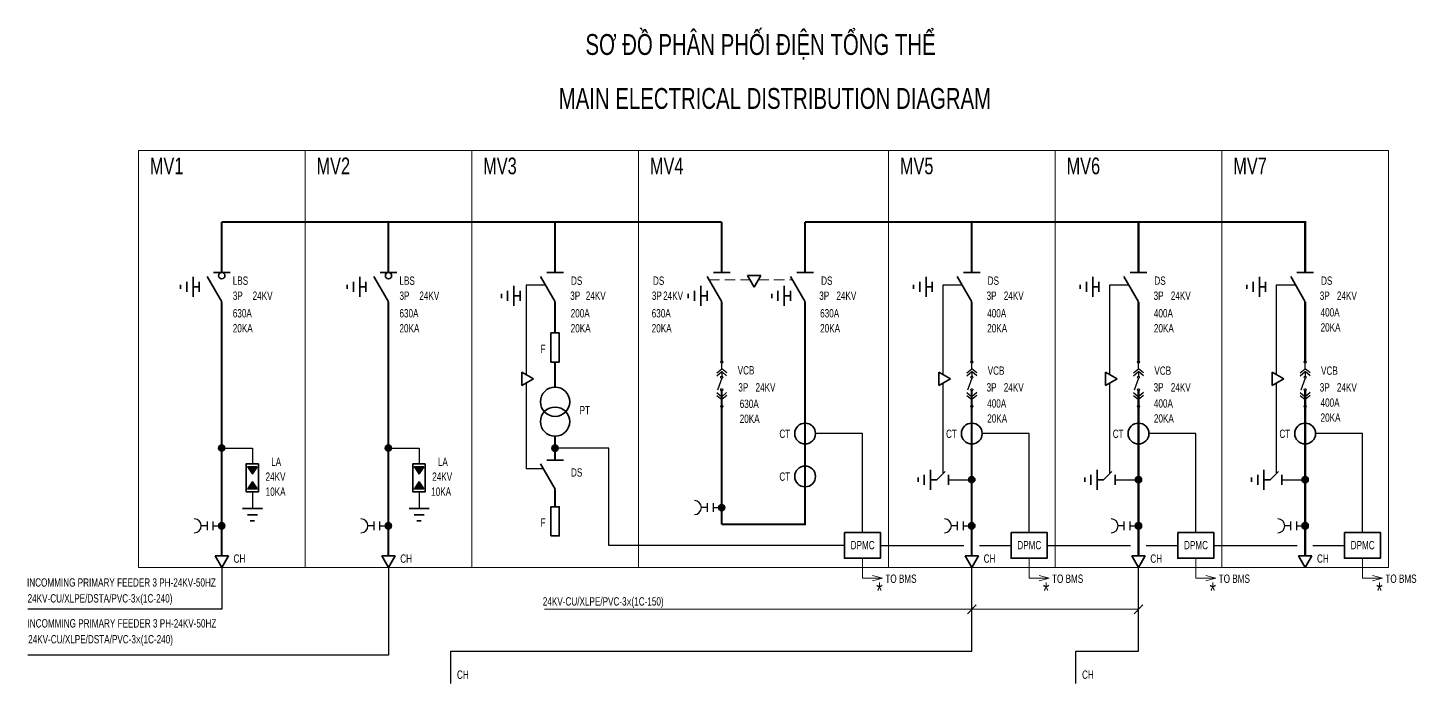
# Model space of a CAD drawing. Extents: x -5343388 to 7033982, y -486386 to 188356.
# Drawn here: x 331086 to 397727, y -387318 to -355963 of the extents above; entities that cross this region are included whole.
import ezdxf

# ---------------------------------------------------------------- set-up
doc = ezdxf.new("R2010")
doc.units = 0
doc.header["$MEASUREMENT"] = 0
doc.linetypes.add('DASHED', pattern=[0.75, 0.5, -0.25])
doc.layers.add('Equipment', color=2, linetype='Continuous', lineweight=35)
doc.layers.add('Wire Hatch', color=7, linetype='Continuous', lineweight=15)
doc.layers.add('text', color=2, linetype='Continuous')
doc.layers.add('wire', color=3, linetype='Continuous')
doc.styles.add('NKB2', font='', dxfattribs={"width": 0.7, "height": 400})
doc.styles.get('NKB2').set_extended_font_data('.VnArialH')

# ---------------------------------------------------------------- blocks, each defined once
blk = doc.blocks.new('ds')
at = {"layer": 'Equipment'}
for p, q in [((-400, 0), (400, 0)), ((-695, -184), (0, -1400))]:
    blk.add_line(p, q, dxfattribs=at)
blk = doc.blocks.new('acb')
at = {"color": 2}
for p, q in [((-239, -668), (-2, -463)), ((-237, -524), (0, -333)), ((235, -668), (-2, -463)), ((237, -524), (0, -333)), ((-239, -1460), (-2, -1666)), ((-237, -1604), (0, -1795)), ((235, -1460), (-2, -1666)), ((237, -1604), (0, -1795))]:
    blk.add_line(p, q, dxfattribs=at)
for p, q in [((-2, -463), (-2, -681)), ((0, -333), (0, -50)), ((-2, -782), (-207, -1346)), ((-2, -1666), (-2, -1382)), ((0, -1795), (0, -2078))]:
    blk.add_line(p, q)
at = {"const_width": 50}
blk.add_lwpolyline([(-207, -1346), (-2, -782)], dxfattribs=at)
for centre in [(0, 0), (-2, -731), (-2, -1332), (0, -2128)]:
    blk.add_circle(centre, 50)
blk = doc.blocks.new('vcb')
at = {"layer": 'Equipment'}
for p, q in [((0, -1400), (0, 0)), ((0, -2800), (0, -4200))]:
    blk.add_line(p, q, dxfattribs=at)
at = {"layer": 'wire'}
blk.add_blockref('acb', (0, -1400), dxfattribs=at)
blk = doc.blocks.new('lbs')
at = {"layer": 'Equipment'}
for p, q in [((-695, 184), (0, 1400)), ((-400, 0), (400, 0))]:
    blk.add_line(p, q, dxfattribs=at)
blk.add_circle((0, 150), 150, dxfattribs=at)

msp = doc.modelspace()

# ---------------------------------------------------------------- hatches: boundary and pattern name
at = {"layer": 'Equipment'}
for points in [[(340245.88962, -376131.66859, -1), (340545.88962, -376131.66859, -1)], [(348245.88962, -376131.66859, -1), (348545.88962, -376131.66859, -1)], [(356545.88962, -376134.3784, 1), (356245.88962, -376134.3784, 1)], [(341865.88962, -377372.43171), (342090.77038, -377027.59864), (341641.00885, -377027.59864)], [(349865.88962, -377372.43171), (350090.77038, -377027.59864), (349641.00885, -377027.59864)], [(341641.00885, -378091.19165), (342090.77038, -378091.19165), (341865.88962, -377746.35858)], [(349641.00885, -378091.19165), (350090.77038, -378091.19165), (349865.88962, -377746.35858)], [(376545.88962, -377648.08506, 1), (376245.88962, -377648.08506, 1)], [(384545.88962, -377648.08506, 1), (384245.88962, -377648.08506, 1)], [(392545.88962, -377648.08506, 1), (392245.88962, -377648.08506, 1)], [(364545.88962, -378985.91128, 1), (364245.88962, -378985.91128, 1)], [(340545.88962, -379861.41128, 1), (340245.88962, -379861.41128, 1)], [(348545.88962, -379861.41128, 1), (348245.88962, -379861.41128, 1)], [(376545.88962, -379861.41128, 1), (376245.88962, -379861.41128, 1)], [(384545.88962, -379861.41128, 1), (384245.88962, -379861.41128, 1)], [(392545.88962, -379861.41128, 1), (392245.88962, -379861.41128, 1)]]:
    msp.add_hatch(color=256, dxfattribs=at).paths.add_polyline_path(points)

# ---------------------------------------------------------------- linework, layer by layer
for p, q in [((366268.01975, -367853.89595), (365628.01975, -367853.89595)), ((365628.01975, -367853.89595), (365948.01975, -368413.89595)), ((366268.01975, -367853.89595), (365948.01975, -368413.89595)), ((338418.66152, -368290.72422), (338418.66152, -368490.72422)), ((338718.66152, -368150.72422), (338718.66152, -368630.72422)), ((339018.66152, -367910.72422), (339018.66152, -368870.72422)), ((339018.66152, -368390.72422), (339318.66152, -368390.72422)), ((339318.66152, -368150.72422), (339318.66152, -368630.72422)), ((346418.66152, -368290.72422), (346418.66152, -368490.72422)), ((346718.66152, -368150.72422), (346718.66152, -368630.72422)), ((347018.66152, -367910.72422), (347018.66152, -368870.72422)), ((347018.66152, -368390.72422), (347318.66152, -368390.72422)), ((347318.66152, -368150.72422), (347318.66152, -368630.72422)), ((354415.81077, -368353.01832), (354415.81077, -369313.01832)), ((363390.81077, -368353.01832), (363390.81077, -369313.01832)), ((367390.81077, -368353.01832), (367390.81077, -369313.01832)), ((373600.07946, -368290.72422), (373600.07946, -368490.72422)), ((373900.07946, -368150.72422), (373900.07946, -368630.72422)), ((374200.07946, -367910.72422), (374200.07946, -368870.72422)), ((374200.07946, -368390.72422), (374500.07946, -368390.72422)), ((374500.07946, -368150.72422), (374500.07946, -368630.72422)), ((381600.07946, -368290.72422), (381600.07946, -368490.72422)), ((381900.07946, -368150.72422), (381900.07946, -368630.72422)), ((382200.07946, -367910.72422), (382200.07946, -368870.72422)), ((382200.07946, -368390.72422), (382500.07946, -368390.72422)), ((382500.07946, -368150.72422), (382500.07946, -368630.72422)), ((389600.07946, -368290.72422), (389600.07946, -368490.72422)), ((389900.07946, -368150.72422), (389900.07946, -368630.72422)), ((390200.07946, -367910.72422), (390200.07946, -368870.72422)), ((390200.07946, -368390.72422), (390500.07946, -368390.72422)), ((390500.07946, -368150.72422), (390500.07946, -368630.72422)), ((353815.81077, -368733.01832), (353815.81077, -368933.01832)), ((354115.81077, -368593.01832), (354115.81077, -369073.01832)), ((354415.81077, -368833.01832), (354715.81077, -368833.01832)), ((354715.81077, -368593.01832), (354715.81077, -369073.01832)), ((362790.81077, -368733.01832), (362790.81077, -368933.01832)), ((363090.81077, -368593.01832), (363090.81077, -369073.01832)), ((363390.81077, -368833.01832), (363690.81077, -368833.01832)), ((363690.81077, -368593.01832), (363690.81077, -369073.01832)), ((366790.81077, -368733.01832), (366790.81077, -368933.01832)), ((367090.81077, -368593.01832), (367090.81077, -369073.01832)), ((367390.81077, -368833.01832), (367690.81077, -368833.01832)), ((367690.81077, -368593.01832), (367690.81077, -369073.01832)), ((354806.63357, -372495.86564), (354806.63357, -373135.86564)), ((354806.63357, -372495.86564), (355366.63357, -372815.86564)), ((374806.63357, -372495.86564), (374806.63357, -373135.86564)), ((374806.63357, -372495.86564), (375366.63357, -372815.86564)), ((382806.63357, -372495.86564), (382806.63357, -373135.86564)), ((382806.63357, -372495.86564), (383366.63357, -372815.86564)), ((390806.63357, -372495.86564), (390806.63357, -373135.86564)), ((390806.63357, -372495.86564), (391366.63357, -372815.86564)), ((354806.63357, -373135.86564), (355366.63357, -372815.86564)), ((374806.63357, -373135.86564), (375366.63357, -372815.86564)), ((382806.63357, -373135.86564), (383366.63357, -372815.86564)), ((390806.63357, -373135.86564), (391366.63357, -372815.86564)), ((374417.3778, -377168.08506), (374417.3778, -378128.08506)), ((382417.3778, -377168.08506), (382417.3778, -378128.08506)), ((390417.3778, -377168.08506), (390417.3778, -378128.08506)), ((373817.3778, -377548.08506), (373817.3778, -377748.08506)), ((374117.3778, -377408.08506), (374117.3778, -377888.08506)), ((374417.3778, -377648.08506), (374717.3778, -377648.08506)), ((374717.3778, -377648.08506), (375121.84024, -377253.00146)), ((375282.78113, -377408.08506), (375282.78113, -377888.08506)), ((381817.3778, -377548.08506), (381817.3778, -377748.08506)), ((382117.3778, -377408.08506), (382117.3778, -377888.08506)), ((382417.3778, -377648.08506), (382717.3778, -377648.08506)), ((382717.3778, -377648.08506), (383121.84024, -377253.00146)), ((383282.78113, -377408.08506), (383282.78113, -377888.08506)), ((389817.3778, -377548.08506), (389817.3778, -377748.08506)), ((390117.3778, -377408.08506), (390117.3778, -377888.08506)), ((390417.3778, -377648.08506), (390717.3778, -377648.08506)), ((390717.3778, -377648.08506), (391121.84024, -377253.00146)), ((391282.78113, -377408.08506), (391282.78113, -377888.08506)), ((342345.88962, -379027.12169), (341385.88962, -379027.12169)), ((350345.88962, -379027.12169), (349385.88962, -379027.12169)), ((342105.88962, -379327.12169), (341625.88962, -379327.12169)), ((341965.88962, -379627.12169), (341765.88962, -379627.12169)), ((350105.88962, -379327.12169), (349625.88962, -379327.12169)), ((349965.88962, -379627.12169), (349765.88962, -379627.12169)), ((340715.88962, -381296.02979), (340075.88962, -381296.02979)), ((340075.88962, -381296.02979), (340395.88962, -381856.02979)), ((340715.88962, -381296.02979), (340395.88962, -381856.02979)), ((348715.88962, -381296.02979), (348075.88962, -381296.02979)), ((348075.88962, -381296.02979), (348395.88962, -381856.02979)), ((348715.88962, -381296.02979), (348395.88962, -381856.02979)), ((376715.88962, -381296.02979), (376075.88962, -381296.02979)), ((376075.88962, -381296.02979), (376395.88962, -381856.02979)), ((376715.88962, -381296.02979), (376395.88962, -381856.02979)), ((384715.88962, -381296.02979), (384075.88962, -381296.02979)), ((384075.88962, -381296.02979), (384395.88962, -381856.02979)), ((384715.88962, -381296.02979), (384395.88962, -381856.02979)), ((392715.88962, -381296.02979), (392075.88962, -381296.02979)), ((392075.88962, -381296.02979), (392395.88962, -381856.02979)), ((392715.88962, -381296.02979), (392395.88962, -381856.02979))]:
    msp.add_line(p, q, dxfattribs=at)
for points in [[(356195.88962, -370601.0745), (356595.88962, -370601.0745), (356595.88962, -372001.0745), (356195.88962, -372001.0745)], [(342165.88962, -376891.66859), (341565.88962, -376891.66859), (341565.88962, -378227.12169), (342165.88962, -378227.12169)], [(350165.88962, -376891.66859), (349565.88962, -376891.66859), (349565.88962, -378227.12169), (350165.88962, -378227.12169)], [(356195.88962, -380348.55347), (356595.88962, -380348.55347), (356595.88962, -378948.55347), (356195.88962, -378948.55347)], [(370284.16116, -380177.66859), (372007.88962, -380177.66859), (372007.88962, -381417.52979), (370284.16116, -381417.52979)], [(378284.16116, -380177.66859), (380007.88962, -380177.66859), (380007.88962, -381417.52979), (378284.16116, -381417.52979)], [(386284.16116, -380177.66859), (388007.88962, -380177.66859), (388007.88962, -381417.52979), (386284.16116, -381417.52979)], [(394284.16116, -380177.66859), (396007.88962, -380177.66859), (396007.88962, -381417.52979), (394284.16116, -381417.52979)]]:
    msp.add_lwpolyline(points, close=True, dxfattribs=at)
for points in [[(342090.77038, -377027.59864), (341641.00885, -377027.59864), (341865.88962, -377372.43171), (342090.77038, -377027.59864)], [(350090.77038, -377027.59864), (349641.00885, -377027.59864), (349865.88962, -377372.43171), (350090.77038, -377027.59864)], [(342090.77038, -378091.19165), (341641.00885, -378091.19165), (341865.88962, -377746.35858), (342090.77038, -378091.19165)], [(350090.77038, -378091.19165), (349641.00885, -378091.19165), (349865.88962, -377746.35858), (350090.77038, -378091.19165)]]:
    msp.add_lwpolyline(points, dxfattribs=at)
for centre, radius in [((356395.88962, -373908.18797), 700), ((356395.88962, -374862.33123), 700), ((368395.88962, -375434.52984), 500), ((376395.88962, -375434.52984), 500), ((384395.88962, -375434.52984), 500), ((392395.88962, -375434.52984), 500), ((340395.88962, -376131.66859), 150), ((348395.88962, -376131.66859), 150), ((356395.88962, -376134.3784), 150), ((368395.88962, -377491.02984), 500), ((376395.88962, -377648.08506), 150), ((384395.88962, -377648.08506), 150), ((392395.88962, -377648.08506), 150), ((364395.88962, -378985.91128), 150), ((340395.88962, -379861.41128), 150), ((348395.88962, -379861.41128), 150), ((376395.88962, -379861.41128), 150), ((384395.88962, -379861.41128), 150), ((392395.88962, -379861.41128), 150)]:
    msp.add_circle(centre, radius, dxfattribs=at)
at = {"layer": 'wire'}
for p, q in [((355934.92866, -368306.60088), (355000.07946, -368306.60088)), ((355934.92866, -368306.60088), (355000.07946, -368306.60088)), ((355000.07946, -368306.60088), (355000.07946, -372606.40615)), ((375934.92866, -368306.60088), (375000.07946, -368306.60088)), ((375934.92866, -368306.60088), (375000.07946, -368306.60088)), ((375000.07946, -368306.60088), (375000.07946, -372606.40615)), ((383934.92866, -368306.60088), (383000.07946, -368306.60088)), ((383934.92866, -368306.60088), (383000.07946, -368306.60088)), ((383000.07946, -368306.60088), (383000.07946, -372606.40615)), ((391934.92866, -368306.60088), (391000.07946, -368306.60088)), ((391934.92866, -368306.60088), (391000.07946, -368306.60088)), ((391000.07946, -368306.60088), (391000.07946, -372606.40615)), ((355000.07946, -373025.32513), (355000.07946, -377118.87268)), ((375000.07946, -373025.32513), (375000.07946, -377325.13041)), ((383000.07946, -373025.32513), (383000.07946, -377325.13041)), ((391000.07946, -373025.32513), (391000.07946, -377325.13041)), ((355831.57368, -377118.87268), (355000.07946, -377118.87268)), ((375282.78113, -377648.08506), (376245.88962, -377648.08506)), ((383282.78113, -377648.08506), (384245.88962, -377648.08506)), ((391282.78113, -377648.08506), (392245.88962, -377648.08506)), ((341865.88962, -378227.12169), (341865.88962, -379027.12169)), ((349865.88962, -378227.12169), (349865.88962, -379027.12169)), ((363695.88962, -378985.91128), (363415.88962, -378985.91128)), ((363695.88962, -378775.91128), (363695.88962, -379195.91128)), ((363975.88962, -378775.91128), (363975.88962, -379195.91128)), ((363975.88962, -378985.91128), (364290.88962, -378985.91128)), ((339695.88962, -379651.41128), (339695.88962, -380071.41128)), ((339975.88962, -379651.41128), (339975.88962, -380071.41128)), ((347695.88962, -379651.41128), (347695.88962, -380071.41128)), ((347975.88962, -379651.41128), (347975.88962, -380071.41128)), ((375695.88962, -379651.41128), (375695.88962, -380071.41128)), ((375975.88962, -379651.41128), (375975.88962, -380071.41128)), ((383695.88962, -379651.41128), (383695.88962, -380071.41128)), ((383975.88962, -379651.41128), (383975.88962, -380071.41128)), ((391695.88962, -379651.41128), (391695.88962, -380071.41128)), ((391975.88962, -379651.41128), (391975.88962, -380071.41128)), ((339695.88962, -379861.41128), (339415.88962, -379861.41128)), ((339975.88962, -379861.41128), (340290.88962, -379861.41128)), ((347695.88962, -379861.41128), (347415.88962, -379861.41128)), ((347975.88962, -379861.41128), (348290.88962, -379861.41128)), ((375695.88962, -379861.41128), (375415.88962, -379861.41128)), ((375975.88962, -379861.41128), (376290.88962, -379861.41128)), ((383695.88962, -379861.41128), (383415.88962, -379861.41128)), ((383975.88962, -379861.41128), (384290.88962, -379861.41128)), ((391695.88962, -379861.41128), (391415.88962, -379861.41128)), ((391975.88962, -379861.41128), (392290.88962, -379861.41128)), ((340395.88962, -381856.02979), (340395.88962, -383853.16859)), ((348395.88962, -381856.02979), (348395.88962, -386060.16859)), ((340395.88962, -383853.16859), (331091.16116, -383853.16859)), ((348395.88962, -386060.16859), (331091.16116, -386060.16859))]:
    msp.add_line(p, q, dxfattribs=at)
at = {"layer": 'wire', "const_width": 100}
for points in [[(340395.88962, -367713.28256), (340395.88962, -365281.38741)], [(340395.88962, -365281.38741), (364395.88962, -365281.38741)], [(348395.88962, -367713.28256), (348395.88962, -365281.38741)], [(356395.88962, -367713.28256), (356395.88962, -365281.38741)], [(364395.88962, -365281.38741), (364395.88962, -367713.28256)], [(368395.88962, -365281.38741), (368395.88962, -367713.28256)], [(384395.88962, -367713.28256), (384395.88962, -365281.38741), (368395.88962, -365281.38741)], [(376395.88962, -367713.28256), (376395.88962, -365281.38741)], [(384395.88962, -365281.38741), (392395.88962, -365281.38741), (392395.88962, -367713.28256)], [(340395.88962, -381296.02979), (340395.88962, -369113.28256)], [(348395.88962, -381296.02979), (348395.88962, -369113.28256)], [(356395.88962, -370601.0745), (356395.88962, -369113.28256)], [(364395.88962, -369113.28256), (364395.88962, -371998.39858)], [(364395.88962, -379793.10354), (368395.88962, -379793.10354), (368395.88962, -369113.28256)], [(376395.88962, -369113.28256), (376395.88962, -371998.39858)], [(384395.88962, -369113.28256), (384395.88962, -371998.39858)], [(392395.88962, -369113.28256), (392395.88962, -371998.39858)], [(356395.88962, -373208.18797), (356395.88962, -372001.0745)], [(364395.88962, -373398.39858), (364395.88962, -379793.10354)], [(376395.88962, -373398.39858), (376395.88962, -381296.02979)], [(384395.88962, -373398.39858), (384395.88962, -381296.02979)], [(392395.88962, -373398.39858), (392395.88962, -381296.02979)], [(356395.88962, -376706.42557), (356395.88962, -375562.33123)], [(356395.88962, -378948.55347), (356395.88962, -378106.42557)]]:
    msp.add_lwpolyline(points, dxfattribs=at)
at = {"layer": 'wire'}
for points in [[(371146.02539, -380177.66859), (371146.02539, -375434.52984), (368895.88962, -375434.52984)], [(379146.02539, -380177.66859), (379146.02539, -375434.52984), (376895.88962, -375434.52984)], [(387146.02539, -380177.66859), (387146.02539, -375434.52984), (384895.88962, -375434.52984)], [(395146.02539, -380177.66859), (395146.02539, -375434.52984), (392895.88962, -375434.52984)], [(340395.88962, -376131.66859), (341865.88962, -376131.66859), (341865.88962, -376891.66859)], [(348395.88962, -376131.66859), (349865.88962, -376131.66859), (349865.88962, -376891.66859)], [(370284.16116, -380797.59919), (358977.16116, -380797.59919), (358977.16116, -376134.3784), (356395.88962, -376134.3784)], [(372007.88962, -380797.59919), (376010.66116, -380797.59919)], [(376765.16116, -380797.59919), (378284.16116, -380797.59919)], [(380007.88962, -380797.59919), (384010.66116, -380797.59919)], [(384765.16116, -380797.59919), (386284.16116, -380797.59919)], [(388007.88962, -380797.59919), (392010.66116, -380797.59919)], [(392765.16116, -380797.59919), (394284.16116, -380797.59919)], [(351395.88962, -387427.16859), (351395.88962, -385881.24291), (376395.88962, -385881.24291), (376395.88962, -381856.02979)], [(381396.07411, -387426.84572), (381396.07411, -385881.24291), (384395.88962, -385881.24291), (384395.88962, -381856.02979)]]:
    msp.add_lwpolyline(points, dxfattribs=at)
for centre in [(363079.88962, -378985.91128), (339079.88962, -379861.41128), (347079.88962, -379861.41128), (375079.88962, -379861.41128), (383079.88962, -379861.41128), (391079.88962, -379861.41128)]:
    msp.add_arc(centre, 336, 270, 90, dxfattribs=at)
at = {"layer": 'Wire Hatch', "linetype": 'DASHED', "ltscale": 1000}
for p, q in [((363792.81269, -368057.89794), (365744.59232, -368057.89794)), ((366151.44719, -368057.89794), (367783.22681, -368057.89794))]:
    msp.add_line(p, q, dxfattribs=at)
at = {"layer": 'Wire Hatch'}
for points in [[(344395.88962, -361856.02979), (336395.88962, -361856.02979), (336395.88962, -381856.02979), (344395.88962, -381856.02979)], [(352395.88962, -361856.02979), (344395.88962, -361856.02979), (344395.88962, -381856.02979), (352395.88962, -381856.02979)], [(360395.88962, -361856.02979), (352395.88962, -361856.02979), (352395.88962, -381856.02979), (360395.88962, -381856.02979)], [(372395.88962, -361856.02979), (360395.88962, -361856.02979), (360395.88962, -381856.02979), (372395.88962, -381856.02979)], [(380395.88962, -361856.02979), (372395.88962, -361856.02979), (372395.88962, -381856.02979), (380395.88962, -381856.02979)], [(388395.88962, -361856.02979), (380395.88962, -361856.02979), (380395.88962, -381856.02979), (388395.88962, -381856.02979)], [(396395.88962, -361856.02979), (388395.88962, -361856.02979), (388395.88962, -381856.02979), (396395.88962, -381856.02979)]]:
    msp.add_lwpolyline(points, close=True, dxfattribs=at)
for points in [[(371146.02539, -381417.52979), (371146.02539, -382370.02979), (372110.52539, -382370.02979)], [(379146.02539, -381417.52979), (379146.02539, -382370.02979), (380110.52539, -382370.02979)], [(387146.02539, -381417.52979), (387146.02539, -382370.02979), (388110.52539, -382370.02979)], [(395146.02539, -381417.52979), (395146.02539, -382370.02979), (396110.52539, -382370.02979)], [(372110.52539, -382370.02979), (371628.27539, -382240.52979)], [(372110.52539, -382370.02979), (371628.27539, -382499.52979)], [(380110.52539, -382370.02979), (379628.27539, -382240.52979)], [(380110.52539, -382370.02979), (379628.27539, -382499.52979)], [(388110.52539, -382370.02979), (387628.27539, -382240.52979)], [(388110.52539, -382370.02979), (387628.27539, -382499.52979)], [(396110.52539, -382370.02979), (395628.27539, -382240.52979)], [(396110.52539, -382370.02979), (395628.27539, -382499.52979)], [(376606.96099, -383657.56497), (376184.81824, -384079.70772)], [(384607.01864, -383657.33577), (384184.8759, -384079.47852)], [(384395.94727, -383868.40715), (355880.16116, -383868.40715)]]:
    msp.add_lwpolyline(points, dxfattribs=at)

# ---------------------------------------------------------------- block references
at = {"layer": 'Equipment'}
for name, p in [('ds', (356395.88962, -367713.28256)), ('ds', (364395.88962, -367713.28256)), ('ds', (368395.88962, -367713.28256)), ('ds', (376395.88962, -367713.28256)), ('ds', (384395.88962, -367713.28256)), ('ds', (392395.88962, -367713.28256)), ('vcb', (364395.88962, -370598.39858)), ('vcb', (376395.88962, -370598.39858)), ('vcb', (384395.88962, -370598.39858)), ('vcb', (392395.88962, -370598.39858)), ('ds', (356395.88962, -376706.42557))]:
    msp.add_blockref(name, p, dxfattribs=at)
at = {"layer": 'wire', "xscale": -1, "rotation": 180}
for p in [(340398.74037, -367713.28256), (348398.74037, -367713.28256)]:
    msp.add_blockref('lbs', p, dxfattribs=at)

# ---------------------------------------------------------------- texts
at = {"layer": 'text', "style": 'NKB2'}
for s, insert, char_height, width, attachment_point in [('S¥ §å PH¢N PHèI §IÖN TæNG THÓ', (357855.17172, -356264.89538), 1000, 19028.8652082, 1), ('MAIN ELECTRICAL DISTRIBUTION DIAGRAM', (356570.00376, -358854.43197), 1000, 28061.4573996, 1), ('mv1', (336946.59624, -362191.91342), 800, 3721.8502603, 1), ('mv2', (344946.59624, -362191.91342), 800, 3721.8502603, 1), ('mv3', (352946.59624, -362191.91342), 800, 3721.8502603, 1), ('mv4', (360946.59624, -362191.91342), 800, 3721.8502603, 1), ('mv5', (372946.59624, -362191.91342), 800, 3721.8502603, 1), ('mv6', (380946.59624, -362191.91342), 800, 3721.8502603, 1), ('mv7', (388946.59624, -362191.91342), 800, 3721.8502603, 1), ('lbs', (340926.21119, -367897.39308), 400, 1860.9251301, 1), ('lbs', (348926.21119, -367897.39308), 400, 1860.9251301, 1), ('ds', (357159.25757, -367897.39308), 400, 1860.9251301, 1), ('ds', (361093.7865, -367897.39308), 400, 1860.9251301, 1), ('ds', (369165.192, -367897.39308), 400, 1860.9251301, 1), ('ds', (377159.25757, -367897.39308), 400, 1860.9251301, 1), ('ds', (385159.25757, -367897.39308), 400, 1860.9251301, 1), ('ds', (393159.25757, -367897.39308), 400, 1860.9251301, 1), ('3p', (340926.21119, -368618.39308), 400, 1860.9251301, 1), ('24kv', (341880.21119, -368618.39308), 400, 1860.9251301, 1), ('3p', (348926.21119, -368618.39308), 400, 1860.9251301, 1), ('24kv', (349880.21119, -368618.39308), 400, 1860.9251301, 1), ('3p', (357121.98274, -368618.39308), 400, 1860.9251301, 1), ('24kv', (357868.98274, -368618.39308), 400, 1860.9251301, 1), ('3p', (361039.48274, -368618.39308), 400, 1860.9251301, 1), ('24kv', (361580.48274, -368618.39308), 400, 1860.9251301, 1), ('3p', (369072.48274, -368618.39308), 400, 1860.9251301, 1), ('24kv', (369897.48274, -368618.39308), 400, 1860.9251301, 1), ('3p', (377105.98274, -368618.39308), 400, 1860.9251301, 1), ('24kv', (377930.98274, -368618.39308), 400, 1860.9251301, 1), ('3p', (385121.98274, -368618.39308), 400, 1860.9251301, 1), ('24kv', (385946.98274, -368618.39308), 400, 1860.9251301, 1), ('3p', (393095.98274, -368618.39308), 400, 1860.9251301, 1), ('24kv', (393920.98274, -368618.39308), 400, 1860.9251301, 1), ('630a', (340926.21119, -369461.89308), 400, 1860.9251301, 1), ('630a', (348926.21119, -369461.89308), 400, 1860.9251301, 1), ('200a', (357144.71119, -369461.89308), 400, 1860.9251301, 1), ('630a', (361032.71119, -369461.89308), 400, 1860.9251301, 1), ('630a', (369117.71119, -369461.89308), 400, 1860.9251301, 1), ('400a', (377136.16116, -369461.89308), 400, 1860.9251301, 1), ('400a', (385136.16116, -369461.89308), 400, 1860.9251301, 1), ('400a', (393136.16116, -369420.39308), 400, 1860.9251301, 1), ('20ka', (340926.21119, -370181.39308), 400, 1860.9251301, 1), ('20ka', (348926.21119, -370181.39308), 400, 1860.9251301, 1), ('20ka', (357144.71119, -370181.39308), 400, 1860.9251301, 1), ('20ka', (361032.71119, -370181.39308), 400, 1860.9251301, 1), ('20ka', (369117.71119, -370181.39308), 400, 1860.9251301, 1), ('20ka', (377136.16116, -370181.39308), 400, 1860.9251301, 1), ('20ka', (385136.16116, -370181.39308), 400, 1860.9251301, 1), ('20ka', (393136.16116, -370139.89308), 400, 1860.9251301, 1), ('f', (355699.75757, -371165.56299), 400, 1860.9251301, 1), ('vcb', (365159.25757, -372198.38452), 400, 1860.9251301, 1), ('vcb', (377159.25757, -372213.9386), 400, 1860.9251301, 1), ('vcb', (385159.25757, -372213.9386), 400, 1860.9251301, 1), ('vcb', (385159.25757, -372213.9386), 400, 1860.9251301, 1), ('vcb', (393159.25757, -372213.9386), 400, 1860.9251301, 1), ('vcb', (393159.25757, -372213.9386), 400, 1860.9251301, 1), ('vcb', (393159.25757, -372213.9386), 400, 1860.9251301, 1), ('3p', (365190.48274, -373016.39308), 400, 1860.9251301, 1), ('24kv', (366015.48274, -373016.39308), 400, 1860.9251301, 1), ('3p', (377105.98274, -373016.39308), 400, 1860.9251301, 1), ('24kv', (377930.98274, -373016.39308), 400, 1860.9251301, 1), ('3p', (385121.98274, -373016.39308), 400, 1860.9251301, 1), ('24kv', (385946.98274, -373016.39308), 400, 1860.9251301, 1), ('3p', (393095.98274, -373016.39308), 400, 1860.9251301, 1), ('24kv', (393920.98274, -373016.39308), 400, 1860.9251301, 1), ('630a', (365257.16116, -373805.93735), 400, 1860.9251301, 1), ('400a', (377136.16116, -373789.89308), 400, 1860.9251301, 1), ('400a', (385136.16116, -373789.89308), 400, 1860.9251301, 1), ('400a', (393136.16116, -373748.39308), 400, 1860.9251301, 1), ('pt', (357572.12753, -374112.37447), 400, 1860.9251301, 1), ('20ka', (365257.16116, -374525.43735), 400, 1860.9251301, 1), ('20ka', (377136.16116, -374509.39308), 400, 1860.9251301, 1), ('20ka', (385136.16116, -374509.39308), 400, 1860.9251301, 1), ('20ka', (393136.16116, -374467.89308), 400, 1860.9251301, 1), ('ct', (367160.6198, -375244.21633), 400, 1860.9251301, 1), ('ct', (375160.6198, -375244.21633), 400, 1860.9251301, 1), ('ct', (383160.6198, -375244.21633), 400, 1860.9251301, 1), ('ct', (391160.6198, -375244.21633), 400, 1860.9251301, 1), ('la', (343247.11807, -376589.43735), 400, 1860.9251301, 3), ('la', (351247.11807, -376589.43735), 400, 1860.9251301, 3), ('ds', (357159.25757, -377100.52022), 400, 1860.9251301, 1), ('24kv', (343456.11807, -377301.43735), 400, 1860.9251301, 3), ('24kv', (351456.11807, -377301.43735), 400, 1860.9251301, 3), ('ct', (367160.6198, -377300.71633), 400, 1860.9251301, 1), ('10ka', (343460.61807, -378020.93735), 400, 1860.9251301, 3), ('10ka', (351406.61807, -378020.93735), 400, 1860.9251301, 3), ('f', (355699.75757, -379508.56299), 400, 1860.9251301, 1), ('dpmc', (370581.6198, -380587.21633), 400, 1860.9251301, 1), ('dpmc', (378581.6198, -380587.21633), 400, 1860.9251301, 1), ('dpmc', (386581.6198, -380587.21633), 400, 1860.9251301, 1), ('dpmc', (394581.6198, -380587.21633), 400, 1860.9251301, 1), ('ch', (340964.14849, -381232.88598), 400, 1860.9251301, 1), ('ch', (348964.14849, -381232.88598), 400, 1860.9251301, 1), ('ch', (376964.14849, -381232.88598), 400, 1860.9251301, 1), ('ch', (384964.14849, -381232.88598), 400, 1860.9251301, 1), ('ch', (392964.14849, -381232.88598), 400, 1860.9251301, 1), ('incomming primary feeder 3 ph-24kv-50hz', (331050.38056, -382380.16859), 400, 13619.4254427, 1), ('to bms', (372246.02539, -382198.29855), 400, 1860.9251301, 1), ('to bms', (380246.02539, -382198.29855), 400, 1860.9251301, 1), ('to bms', (388246.02539, -382198.29855), 400, 1860.9251301, 1), ('to bms', (396246.02539, -382198.29855), 400, 1860.9251301, 1), ('24kv-cu/xlpe/dsta/pvc-3{\\H0.75x;x}(1c-240)', (331079.38056, -383141.93004), 400, 6783.1223581, 1), ('*', (371810.98403, -382578.38722), 800, 3721.8502603, 1), ('*', (379810.98403, -382578.38722), 800, 3721.8502603, 1), ('*', (387810.98403, -382578.38722), 800, 3721.8502603, 1), ('*', (395810.98403, -382578.38722), 800, 3721.8502603, 1), ('24kv-cu/xlpe/pvc-3{\\H0.75x;x}(1c-150)', (355807.38056, -383288.16859), 400, 6783.1223581, 1), ('incomming primary feeder 3 ph-24kv-50hz', (331075.38056, -384341.16859), 400, 13619.4254427, 1), ('24kv-cu/xlpe/dsta/pvc-3{\\H0.75x;x}(1c-240)', (331104.38056, -385102.93004), 400, 6783.1223581, 1), ('ch', (351687.34634, -386804.02478), 400, 1860.9251301, 1), ('ch', (381687.45057, -386803.399), 400, 1860.9251301, 1)]:
    msp.add_mtext(s, dxfattribs=dict(at, insert=insert, char_height=char_height, width=width, attachment_point=attachment_point))

doc.saveas('drawing.dxf')
